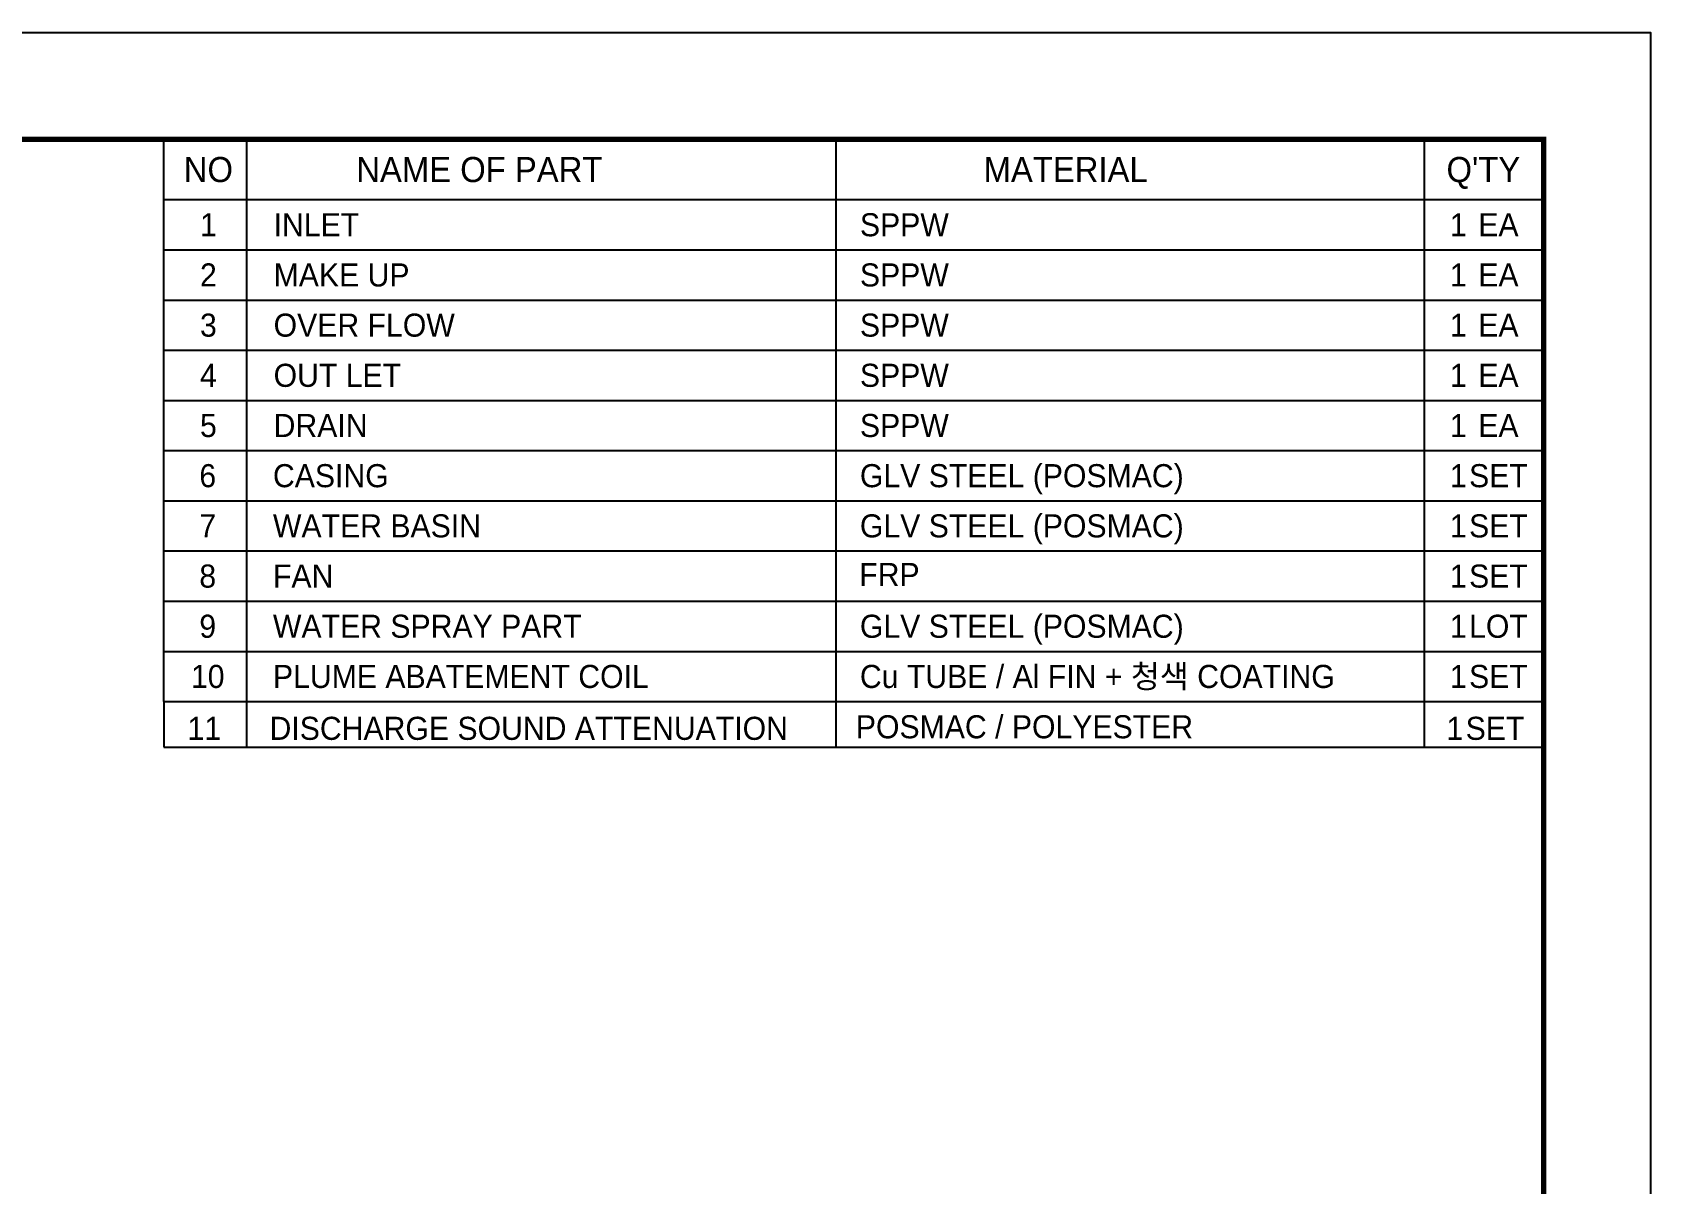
# Model space of a CAD drawing. Header units: millimetres. Extents: x 3692 to 33099, y 2878 to 23673.
# Drawn here: x 22514 to 33099, y 16144 to 23673 of the extents above; entities that cross this region are included whole.
import ezdxf
from ezdxf.enums import TextEntityAlignment as Align

# ---------------------------------------------------------------- set-up
doc = ezdxf.new("R2010")
doc.units = ezdxf.units.MM
for name, color, linetype in [('냉각탑_box', 1, 'Continuous'), ('냉각탑_form', 1, 'Continuous'), ('냉각탑_text', 3, 'Continuous')]:
    doc.layers.add(name, color=color, linetype=linetype)
doc.styles.add('돋움', font='Dotum.ttf')

# ---------------------------------------------------------------- blocks, each defined once
blk = doc.blocks.new('냉각탑form')
at = {"layer": 'Defpoints'}
blk.add_lwpolyline([(0, 297.07), (420.1, 297.07), (420.1, 0), (0, 0)], close=True, dxfattribs=at)
at = {"layer": '냉각탑_form', "const_width": 0.5}
blk.add_lwpolyline([(10, 287.07), (10, 10), (410.1, 10), (410.1, 287.07)], close=True, dxfattribs=at)

msp = doc.modelspace()

# ---------------------------------------------------------------- linework, layer by layer
at = {"layer": '냉각탑_box'}
for p, q in [((23915.1, 22972.6), (23915.1, 19296.6)), ((27769.1, 22972.6), (27769.1, 19296.6)), ((31617.2, 22972.6), (31617.2, 19296.6)), ((23373.4, 22578.7), (32399.1, 22578.7)), ((23373.4, 22250.5), (32399.1, 22250.5)), ((23373.4, 21922.3), (32399.1, 21922.3)), ((23373.4, 21594.1), (32399.1, 21594.1)), ((23373.4, 21265.9), (32399.1, 21265.9)), ((23373.4, 20937.7), (32399.1, 20937.7)), ((23373.4, 20609.5), (32399.1, 20609.5)), ((23373.4, 20281.2), (32399.1, 20281.2)), ((23373.4, 19953), (32399.1, 19953)), ((23373.4, 19624.8), (32399.1, 19624.8)), ((23373.4, 19296.6), (32399.1, 19296.6)), ((23373.4, 19296.6), (23373.4, 18997.2)), ((23915.1, 19296.6), (23915.1, 18997.2)), ((27769.1, 19296.6), (27769.1, 18997.2)), ((31617.2, 19296.6), (31617.2, 18997.2)), ((23373.4, 18997.2), (32399.1, 18997.2))]:
    msp.add_line(p, q, dxfattribs=at)
msp.add_lwpolyline([(23373.4, 19296.6), (23373.4, 22972.6), (32399.1, 22972.6), (32399.1, 18640.2)], dxfattribs=at)

# ---------------------------------------------------------------- block references
at = {"layer": '냉각탑_form', "xscale": 70.00000000000001, "yscale": 70.00000000000001, "zscale": 70.00000000000001}
msp.add_blockref('냉각탑form', (3692, 2877.7), dxfattribs=at)

# ---------------------------------------------------------------- texts
at = {"layer": '냉각탑_text', "style": '돋움'}
for s, height, p in [('NO', 164.11, (23665.4, 22775.7)), ('NAME OF PART', 164.106, (25437.8, 22775.7)), ('MATERIAL', 164.11, (29272.8, 22775.7)), ("Q'TY", 164.11, (32005.2, 22775.7)), ('1', 151, (23665.4, 22414.6)), ('1', 151, (31841.1, 22414.6)), ('EA', 150.98, (32103.7, 22414.6)), ('2', 151, (23665.4, 22086.4)), ('1', 151, (31841.1, 22086.4)), ('EA', 150.98, (32103.7, 22086.4)), ('3', 151, (23665.4, 21758.2)), ('1', 151, (31841.1, 21758.2)), ('EA', 150.98, (32103.7, 21758.2)), ('4', 151, (23665.4, 21430)), ('1', 151, (31841.1, 21430)), ('EA', 150.98, (32103.7, 21430)), ('5', 151, (23665.4, 21101.8)), ('1', 151, (31841.1, 21101.8)), ('EA', 150.98, (32103.7, 21101.8)), ('6', 151, (23661.1, 20773.6)), ('1', 151, (31841.1, 20773.6)), ('SET', 150.98, (32103.7, 20773.6)), ('7', 151, (23661.1, 20445.4)), ('1', 151, (31841.1, 20445.4)), ('SET', 150.98, (32103.7, 20445.4)), ('8', 151, (23661.1, 20117.1)), ('1', 151, (31841.1, 20117.1)), ('SET', 150.98, (32103.7, 20117.1)), ('9', 151, (23661.1, 19788.9)), ('1', 151, (31841.1, 19788.9)), ('LOT', 150.98, (32103.7, 19788.9)), ('10', 150.98, (23661.1, 19460.7)), ('1', 151, (31841.1, 19460.7)), ('SET', 150.98, (32103.7, 19460.7)), ('11', 150.98, (23638.8, 19121.4)), ('1', 151, (31818.8, 19121.4)), ('SET', 150.98, (32081.3, 19121.4))]:
    msp.add_text(s, height=height, dxfattribs=at).set_placement(p, align=Align.MIDDLE_CENTER)
for s, height, p in [('INLET ', 150.98, (24092.1, 22414.6)), ('SPPW', 150.98, (27927.1, 22414.6)), ('MAKE UP', 150.98, (24092.1, 22086.4)), ('SPPW', 150.98, (27927.1, 22086.4)), ('OVER FLOW', 150.98, (24092.1, 21758.2)), ('SPPW', 150.98, (27927.1, 21758.2)), ('OUT LET ', 150.98, (24092.1, 21430)), ('SPPW', 150.98, (27927.1, 21430)), ('DRAIN', 150.98, (24092.1, 21101.8)), ('SPPW', 150.98, (27927.1, 21101.8)), ('GLV STEEL (POSMAC)', 150.977, (27927.1, 20773.6)), ('CASING', 150.98, (24087.8, 20773.6)), ('WATER BASIN', 150.977, (24087.8, 20445.4)), ('GLV STEEL (POSMAC)', 150.977, (27927.1, 20445.4)), ('FAN', 150.98, (24087.8, 20117.1)), ('FRP', 150.98, (27922.8, 20127.2)), ('WATER SPRAY PART', 150.977, (24087.8, 19788.9)), ('GLV STEEL (POSMAC)', 150.977, (27927.1, 19788.9)), ('PLUME ABATEMENT COIL', 150.977, (24087.8, 19460.7)), ('Cu TUBE / Al FIN + 청색 COATING', 150.977, (27927.1, 19460.7)), ('DISCHARGE SOUND ATTENUATION', 150.977, (24065.5, 19121.4)), ('POSMAC / POLYESTER', 150.977, (27900.5, 19131.5))]:
    msp.add_text(s, height=height, dxfattribs=at).set_placement(p, align=Align.MIDDLE_LEFT)

doc.saveas('drawing.dxf')
